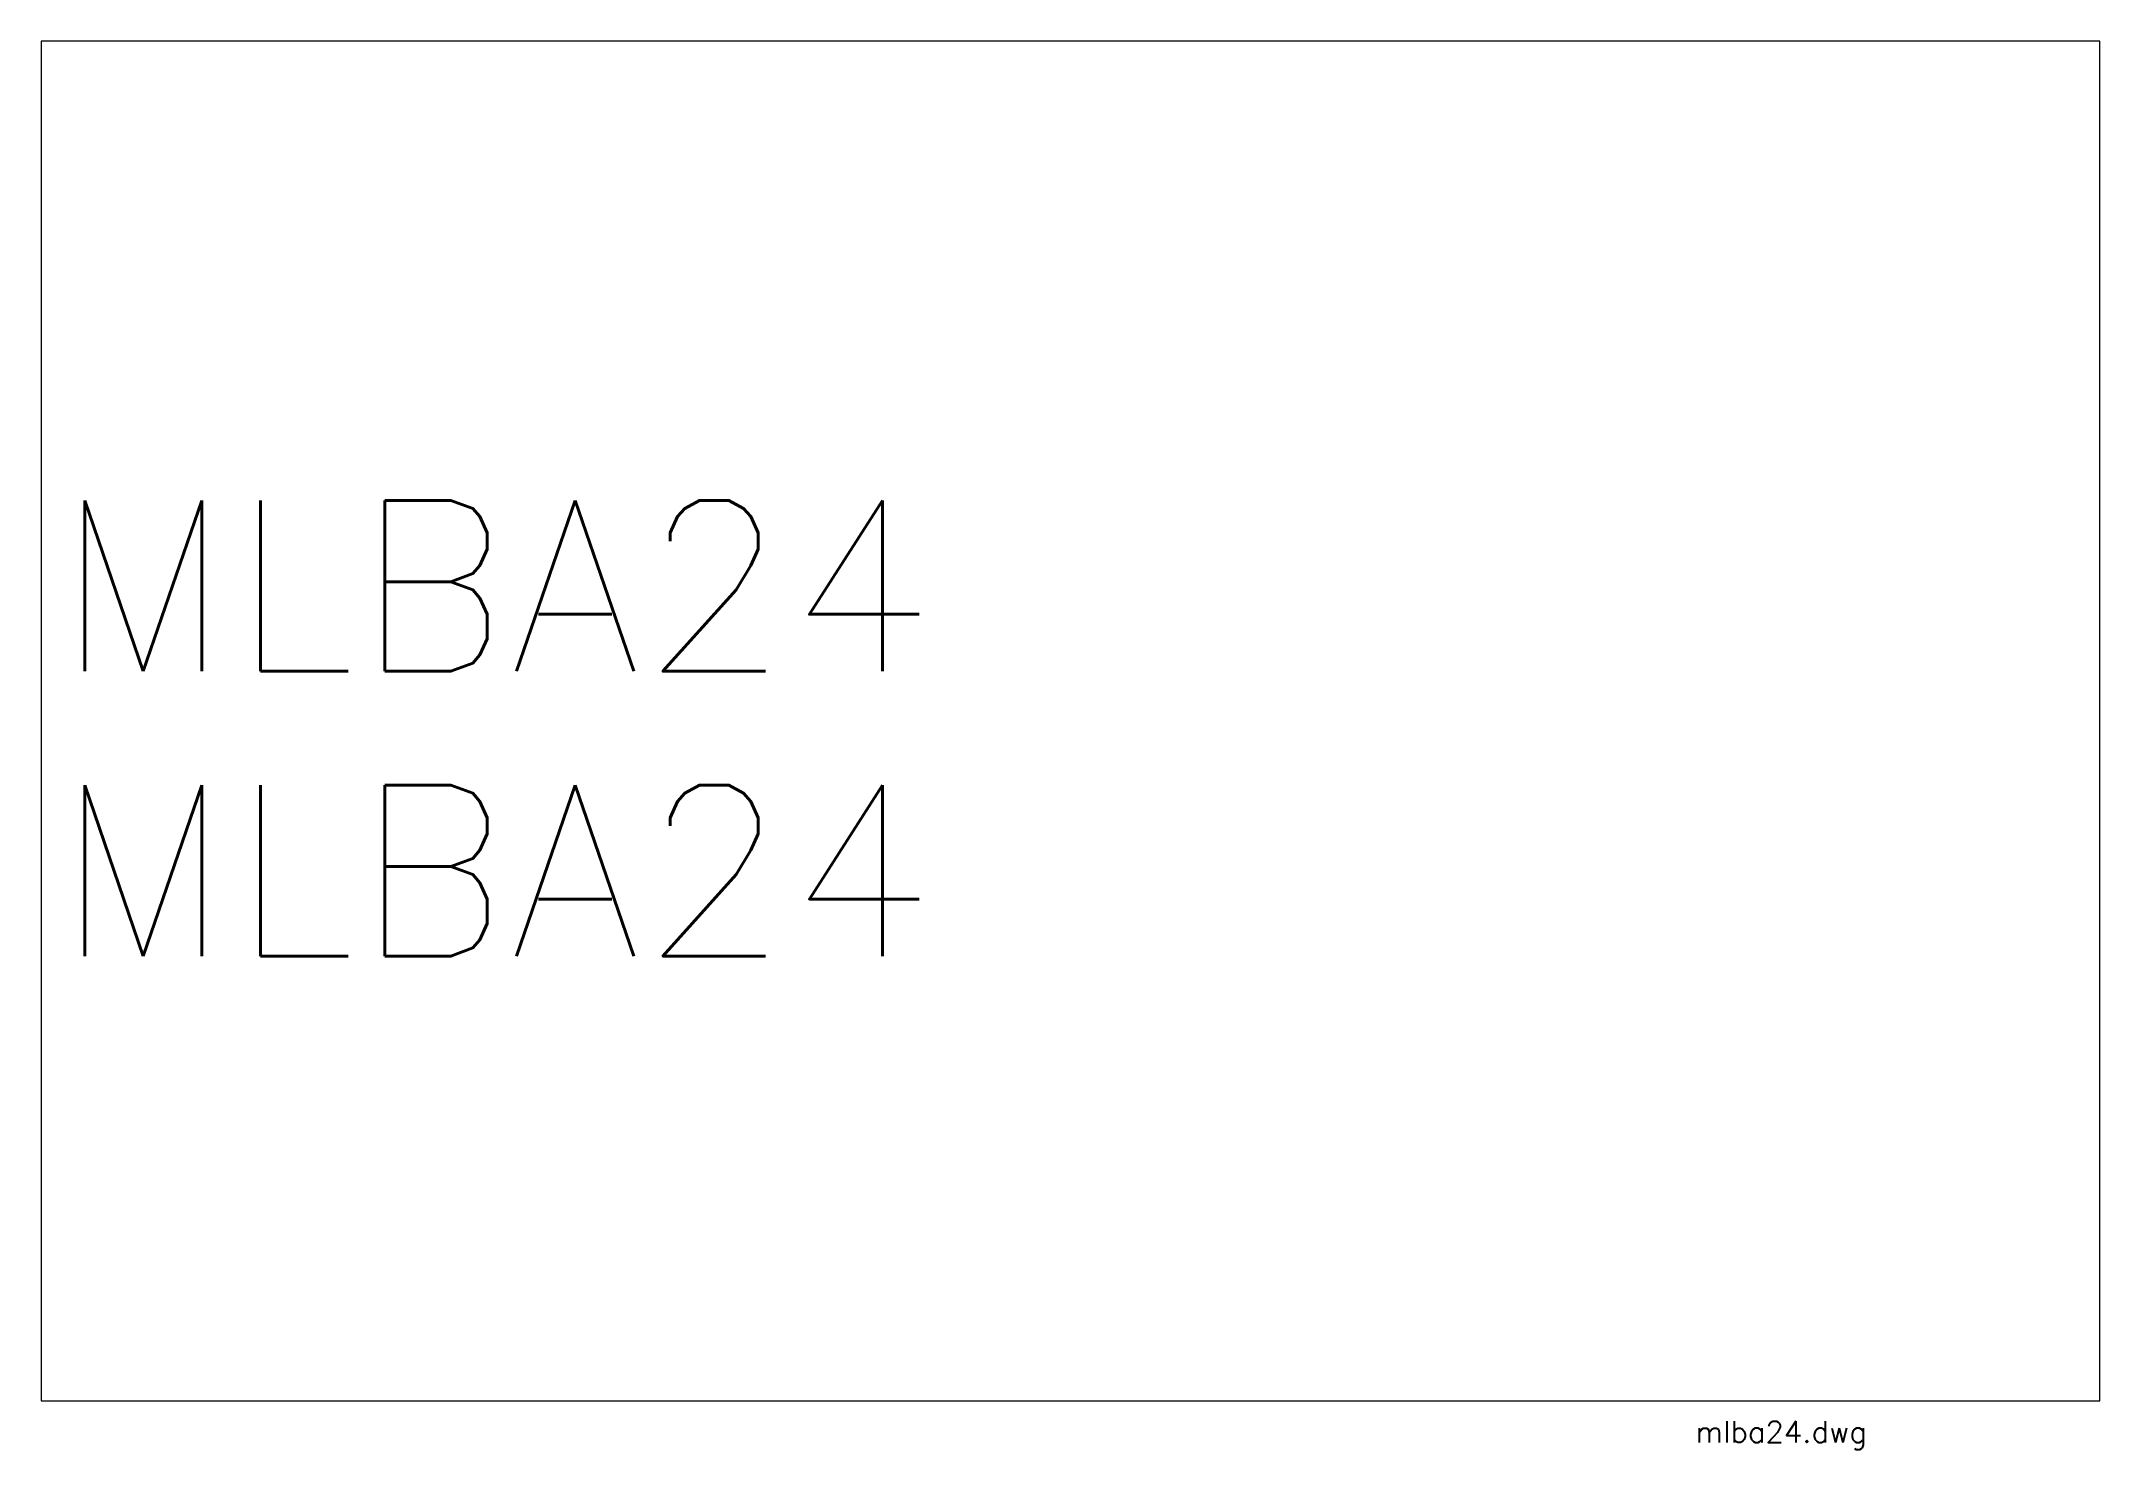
# Paper-space layout 'Layout1' of a CAD drawing. Extents: x 0 to 287, y 4 to 200.
# The model-space entities are those that its viewports show. They can reach past a viewport. Long polylines and large blocks are cut down to what shows.
import ezdxf

# ---------------------------------------------------------------- set-up
doc = ezdxf.new("R2010")
doc.units = 0
doc.header["$LTSCALE"] = 0.5
doc.layers.get('DEFPOINTS').update_dxf_attribs({"linetype": 'CONTINUOUS'})
doc.layers.add('MSM_PART_NUMBER', color=7, linetype='CONTINUOUS')
doc.styles.get("Standard").update_dxf_attribs({"font": 'txt.shx', "height": 3, "bigfont": 'bigfont.shx'})

msp = doc.modelspace()

# ---------------------------------------------------------------- texts
at = {"layer": 'MSM_PART_NUMBER', "char_height": 3, "attachment_point": 1}
for insert in [(0, 0), (0, -5)]:
    msp.add_mtext_dynamic_manual_height_columns('{MLBA24}', width=121.09418, gutter_width=15, heights=[0], dxfattribs=dict(at, insert=insert))

psp = doc.layouts.get("Layout1")

# ---------------------------------------------------------------- texts
at = {"layer": 'MSM_PART_NUMBER', "insert": (230.78, 7.74), "char_height": 3, "attachment_point": 1}
psp.add_mtext('mlba24.dwg', dxfattribs=at)

# ---------------------------------------------------------------- viewports
at = {"layer": 'DEFPOINTS', "color": 7, "linetype": 'CONTINUOUS', "view_target_point": (-1.417, -0.433)}
psp.add_viewport(center=(143.6, 105.38), size=(287.21, 189.6507), view_center_point=(19.245, -3.442), view_height=23.87525, dxfattribs=at)

doc.saveas('drawing.dxf')
